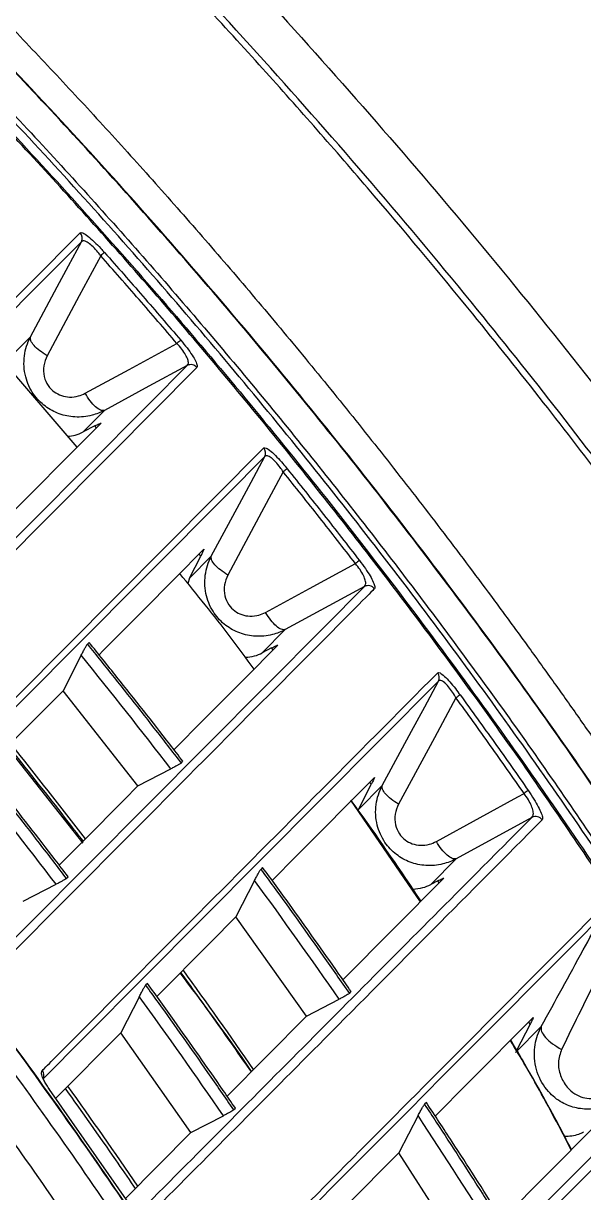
# Model space of a CAD drawing. Extents: x 525 to 613, y 487 to 635.
# Drawn here: x 547.288 to 549.383, y 522.389 to 526.757 of the extents above; entities that cross this region are included whole.
import ezdxf

# ---------------------------------------------------------------- set-up
doc = ezdxf.new("R2010")
doc.units = 0
doc.header["$MEASUREMENT"] = 0
doc.layers.add('1', color=4, linetype='Continuous')
doc.layers.add('STD TEST', color=3, linetype='Continuous')

# ---------------------------------------------------------------- blocks, each defined once
blk = doc.blocks.new('2023 VANGUARD')
at = {"layer": '1', "color": 3, "linetype": 'Continuous', "lineweight": 25}
for p, q in [((-21.722, -67.1826), (-21.6449, -67.105)), ((-21.4706, -67.5178), (-21.7641, -67.1756)), ((-21.3681, -67.3799), (-21.4479, -67.4602)), ((-21.4042, -67.4379), (-21.4479, -67.4602)), ((-21.3982, -67.4451), (-21.4042, -67.4379)), ((-21.0502, -68.0067), (-21.0082, -67.9241)), ((-21.0502, -68.0067), (-20.9688, -67.9248)), ((-21.0082, -67.9241), (-21.0144, -67.9163)), ((-21.0501, -68.0067), (-21.0565, -68.0271)), ((-20.3962, -68.0378), (-20.6923, -68.1989)), ((-20.6923, -68.1989), (-20.7783, -68.2855)), ((-21.4255, -68.2468), (-21.4322, -68.2536)), ((-20.7432, -68.2675), (-20.7783, -68.2855)), ((-20.7376, -68.2749), (-20.7432, -68.2675)), ((-21.4551, -68.2945), (-21.5228, -68.4274)), ((-21.2429, -68.7827), (-21.5228, -68.4274)), ((-21.4478, -68.9968), (-21.7315, -68.6372)), ((-21.0817, -68.6976), (-21.075, -68.6907)), ((-21.2429, -68.7827), (-21.1199, -68.7193)), ((-20.4183, -68.8705), (-20.3707, -68.7774)), ((-20.4183, -68.8705), (-20.3299, -68.7815)), ((-20.3707, -68.7774), (-20.3765, -68.7692)), ((-20.187, -69.2154), (-20.4474, -68.8361)), ((-19.7702, -68.9004), (-20.0533, -69.0553)), ((-20.0533, -69.0553), (-20.1483, -69.1509)), ((-20.7768, -69.0877), (-20.7836, -69.0945)), ((-21.5109, -69.1289), (-21.5041, -69.122)), ((-20.8069, -69.1362), (-20.8765, -69.2719)), ((-20.0995, -69.1275), (-20.4768, -69.5067)), ((-20.1219, -69.1374), (-20.1483, -69.1509)), ((-20.1169, -69.1449), (-20.1219, -69.1374)), ((-21.672, -69.2139), (-21.5491, -69.1505)), ((-20.6124, -69.6429), (-20.8765, -69.2719)), ((-21.2076, -69.5207), (-21.2144, -69.5276)), ((-21.2378, -69.5693), (-21.3076, -69.7054)), ((-20.6124, -69.6429), (-20.4904, -69.5797)), ((-20.4526, -69.558), (-20.4458, -69.5512)), ((-20.6124, -69.6429), (-20.9097, -69.9417)), ((-19.827, -69.7698), (-19.777, -69.6737)), ((-19.777, -69.6737), (-19.7821, -69.6653)), ((-21.5506, -69.9498), (-21.3076, -69.7054)), ((-21.0455, -70.0782), (-21.3076, -69.7054)), ((-19.8318, -69.7791), (-19.7351, -69.6816)), ((-21.2688, -70.3538), (-21.5731, -69.9175)), ((-20.1648, -69.9654), (-20.1717, -69.9723)), ((-21.0455, -70.0782), (-20.9236, -70.0149)), ((-20.8858, -69.9933), (-20.8789, -69.9864)), ((-20.1956, -70.0147), (-20.2675, -70.1536)), ((-19.539, -70.0583), (-19.8824, -70.4034)), ((-21.0455, -70.0782), (-21.2897, -70.3237)), ((-20.0194, -70.5411), (-20.2675, -70.1536))]:
    blk.add_line(p, q, dxfattribs=at)
at = {"layer": '1', "color": 3, "linetype": 'Continuous', "lineweight": 25, "flags": 128}
for points in [[(-22.9261, -68.1907), (-22.9196, -68.1842), (-22.8939, -68.1583), (-22.7908, -68.0547), (-22.3784, -67.6402), (-21.4591, -66.7165)], [(-21.4545, -66.75), (-21.5924, -66.8886), (-22.1442, -67.443), (-22.5329, -67.8335), (-22.7836, -68.0854), (-22.9216, -68.2241)], [(-21.6449, -67.105), (-21.5445, -66.9178), (-21.5025, -66.8395), (-21.4545, -66.75)], [(-21.3822, -66.8023), (-21.4627, -66.9524), (-21.5824, -67.1756)], [(-21.4407, -67.3161), (-21.2762, -67.2267), (-21.0974, -67.1297)], [(-22.529, -68.6892), (-22.3877, -68.5472), (-21.8228, -67.9796), (-21.4408, -67.5958), (-21.2, -67.3539), (-21.0589, -67.2121)], [(-21.0224, -67.2195), (-21.0289, -67.226), (-21.0547, -67.2519), (-21.158, -67.3557), (-21.5713, -67.7711), (-22.4924, -68.6968)], [(-21.0589, -67.2121), (-21.2023, -67.2899), (-21.3681, -67.3799)], [(-21.3807, -67.4275), (-21.5048, -67.5522), (-21.6459, -67.694), (-21.7762, -67.825)], [(-22.244, -68.999), (-22.2375, -68.9925), (-22.2116, -68.9664), (-22.108, -68.8623), (-21.6936, -68.4458), (-20.7725, -67.5201)], [(-20.7688, -67.5526), (-20.913, -67.6975), (-21.4899, -68.277), (-22.2405, -69.0312)], [(-20.9688, -67.9248), (-20.8638, -67.7295), (-20.8203, -67.6484), (-20.7688, -67.5526)], [(-20.6999, -67.6096), (-20.7805, -67.7596), (-20.907, -67.9949)], [(-21.3886, -68.2926), (-21.3745, -68.2783), (-21.2302, -68.1333), (-21.1031, -68.0055), (-20.9969, -67.8988)], [(-20.7656, -68.1346), (-20.6014, -68.0451), (-20.4301, -67.9518)], [(-21.8703, -69.5187), (-20.5461, -68.1883), (-20.3962, -68.0378)], [(-20.7202, -68.2574), (-20.8452, -68.383), (-20.995, -68.5335), (-21.1084, -68.6475)], [(-20.1194, -68.3916), (-21.4429, -69.7213), (-21.5977, -69.8769)], [(-20.3299, -68.7815), (-20.2199, -68.5777), (-20.1711, -68.4875), (-20.1194, -68.3916)], [(-21.8163, -68.7225), (-21.8075, -68.7136), (-21.6631, -68.5685), (-21.5228, -68.4274)], [(-20.054, -68.4534), (-20.1348, -68.603), (-20.2688, -68.8511)], [(-20.7415, -69.1362), (-20.6497, -69.0439), (-20.3591, -68.7517)], [(-21.2429, -68.7827), (-21.2946, -68.8347), (-21.4445, -68.9853), (-21.5374, -69.0786)], [(-20.1274, -68.9904), (-19.9636, -68.9007), (-19.8224, -68.8234), (-19.7993, -68.8107)], [(-21.1725, -69.5696), (-20.9714, -69.3674), (-20.8765, -69.2719)], [(-20.1313, -70.0166), (-20.0079, -69.8924), (-19.7655, -69.6486)], [(-21.5729, -69.9172), (-21.5729, -69.9172), (-21.5729, -69.9174), (-21.5731, -69.9175)], [(-20.5669, -70.4547), (-20.2986, -70.1849), (-20.2675, -70.1536)]]:
    blk.add_lwpolyline(points, dxfattribs=at)
at = {"layer": '1', "color": 3, "linetype": 'Continuous', "lineweight": 25}
for centre, radius, start, end in [((-21.4813, -66.7366), 0.0299, 333.4067, 42.2476), ((-21.0639, -67.1585), 0.4777, 129.5325, 131.7848), ((-20.8603, -67.4052), 0.3636, 127.7581, 130.7176), ((-21.0453, -67.2388), 0.03, 40.2017, 116.8196), ((-20.7956, -67.5392), 0.0299, 333.3446, 39.633), ((-20.5283, -67.8202), 0.2717, 125.2212, 129.1834), ((-20.2872, -68.134), 0.2315, 123.4579, 128.1094), ((-20.3827, -68.0646), 0.03, 37.5801, 116.849), ((-20.1461, -68.3782), 0.0299, 333.204, 37.0057), ((-19.9398, -68.6073), 0.1916, 120.94, 126.5624), ((-19.6998, -68.9503), 0.1714, 119.1932, 125.478), ((-19.7566, -68.9271), 0.03, 34.9414, 116.9558), ((-21.6244, -69.8634), 0.0299, 333.2008, 36.0239)]:
    blk.add_arc(centre, radius, start, end, dxfattribs=at)
for centre, major_axis, ratio, start_param, end_param in [((-38.5279, -82.1336), (15.0148, 16.0501), 0.997309, 6.120586, 6.14527), ((-38.8313, -82.3786), (15.676, 15.3727), 0.994886, 6.163363, 6.18407), ((-38.4553, -82.0606), (14.5169, 15.5505), 0.997309, 6.115149, 6.140661), ((-38.5205, -82.1407), (14.8099, 16.2374), 0.997305, 6.059749, 6.084605), ((-38.8364, -82.3738), (15.7531, 15.2951), 0.994884, 6.119214, 6.140063), ((-38.4478, -82.0678), (14.3113, 15.7379), 0.997304, 6.052227, 6.077928), ((-38.7546, -82.2916), (15.2468, 14.7861), 0.994884, 6.113607, 6.135173), ((-38.5127, -82.148), (14.5979, 16.4257), 0.997299, 5.998209, 6.023312)]:
    blk.add_ellipse(centre, major_axis=major_axis, ratio=ratio, start_param=start_param, end_param=end_param, dxfattribs=at)
for points, knots in [([(-17.6315, -68.2184), (-17.6493, -68.1919), (-17.7012, -68.115), (-17.8035, -67.9645), (-17.9557, -67.744), (-18.1607, -67.4556), (-18.4211, -67.1016), (-18.7402, -66.6844), (-19.1224, -66.2075), (-19.5727, -65.675), (-19.9843, -65.2144), (-20.3317, -64.8423), (-20.5608, -64.6052), (-20.7348, -64.4292), (-20.866, -64.2981), (-20.9838, -64.1819), (-21.1167, -64.0526), (-21.2505, -63.9243), (-21.3852, -63.797), (-21.5208, -63.6707), (-21.7938, -63.42), (-22.099, -63.1497), (-22.4378, -62.8615), (-22.6329, -62.6994), (-22.8629, -62.5117), (-23.0695, -62.3472), (-23.2861, -62.1791), (-23.4436, -62.0588), (-23.6021, -61.9397), (-23.7614, -61.8219), (-23.9217, -61.7054), (-24.0828, -61.5901), (-24.2448, -61.4761), (-24.4076, -61.3633), (-24.5169, -61.2891), (-24.5715, -61.2521)], [0, 0, 0, 0, 0.009702, 0.028103, 0.055192, 0.090949, 0.135364, 0.188436, 0.250179, 0.320634, 0.399875, 0.437439, 0.474979, 0.499813, 0.512487, 0.531231, 0.54997, 0.568704, 0.587434, 0.606162, 0.624888, 0.699792, 0.729766, 0.759751, 0.776706, 0.819774, 0.839804, 0.859837, 0.879871, 0.899901, 0.919926, 0.939948, 0.959967, 0.979983, 1, 1, 1, 1]), ([(-18.5438, -68.9998), (-18.5603, -68.9747), (-18.5942, -68.9232), (-18.6467, -68.8441), (-18.7021, -68.7611), (-18.7607, -68.6744), (-18.8224, -68.5839), (-18.9227, -68.4383), (-19.062, -68.2397), (-19.3381, -67.8567), (-19.6467, -67.449), (-20.0296, -66.9694), (-20.317, -66.6255), (-20.5852, -66.3168), (-20.8688, -65.9988), (-21.2163, -65.6246), (-21.5423, -65.2905), (-21.7644, -65.0698), (-21.9106, -64.927), (-22.0492, -64.7943), (-22.1803, -64.6706), (-22.3299, -64.531), (-22.5123, -64.3641), (-22.7413, -64.1597), (-22.9895, -63.944), (-23.2344, -63.7375), (-23.5184, -63.504), (-23.8152, -63.2676), (-24.1393, -63.0193), (-24.393, -62.8312), (-24.6467, -62.6476), (-24.8778, -62.4849), (-25.1086, -62.3269), (-25.2783, -62.2129), (-25.3835, -62.1437), (-25.4318, -62.1119)], [0, 0, 0, 0, 0.009189, 0.018873, 0.029051, 0.039725, 0.050893, 0.062555, 0.093833, 0.12511, 0.206971, 0.250214, 0.312767, 0.344003, 0.375238, 0.443031, 0.500093, 0.517927, 0.53875, 0.562564, 0.576605, 0.593828, 0.625118, 0.652183, 0.687671, 0.725662, 0.750137, 0.800084, 0.841698, 0.874981, 0.896708, 0.937468, 0.961461, 0.982305, 1, 1, 1, 1]), ([(-18.5257, -68.9809), (-18.5375, -68.963), (-18.5696, -68.9142), (-18.634, -68.817), (-18.7522, -68.6411), (-18.9838, -68.3047), (-19.291, -67.8787), (-19.6445, -67.4139), (-19.9902, -66.9795), (-20.3651, -66.5313), (-20.7704, -66.0711), (-21.1296, -65.6837), (-21.4131, -65.3897), (-21.5926, -65.2082), (-21.7248, -65.0765), (-21.8342, -64.9691), (-21.9444, -64.8625), (-22.056, -64.756), (-22.242, -64.5805), (-22.4677, -64.3724), (-22.7343, -64.1348), (-22.9659, -63.9337), (-23.1999, -63.7356), (-23.5686, -63.4312), (-23.9699, -63.1156), (-24.379, -62.8106), (-24.6535, -62.6124), (-24.8573, -62.469), (-25.0255, -62.3531), (-25.1633, -62.2594), (-25.2959, -62.1708), (-25.3812, -62.1145), (-25.4128, -62.0937)], [0, 0, 0, 0, 0.006571, 0.017859, 0.035714, 0.071417, 0.142819, 0.196402, 0.250042, 0.312609, 0.375093, 0.437537, 0.474144, 0.499979, 0.515595, 0.531213, 0.546836, 0.562465, 0.578405, 0.625031, 0.656328, 0.687597, 0.718846, 0.750079, 0.833847, 0.874952, 0.906188, 0.937433, 0.951206, 0.968703, 0.988424, 1, 1, 1, 1]), ([(-25.8873, -62.5457), (-25.8622, -62.5615), (-25.8121, -62.5932), (-25.7372, -62.641), (-25.6626, -62.6891), (-25.5883, -62.7374), (-25.5143, -62.7859), (-25.4406, -62.8346), (-25.3672, -62.8835), (-25.2942, -62.9326), (-25.2214, -62.982), (-25.149, -63.0316), (-25.0769, -63.0813), (-25.0051, -63.1313), (-24.9337, -63.1815), (-24.8625, -63.2318), (-24.7916, -63.2824), (-24.7211, -63.3332), (-24.6509, -63.3841), (-24.581, -63.4353), (-24.5114, -63.4866), (-24.4421, -63.5381), (-24.3732, -63.5898), (-24.3046, -63.6417), (-24.2362, -63.6938), (-24.1682, -63.746), (-24.1006, -63.7985), (-24.0332, -63.8511), (-23.9661, -63.9038), (-23.8994, -63.9568), (-23.833, -64.0099), (-23.7669, -64.0632), (-23.7011, -64.1166), (-23.6356, -64.1702), (-23.5705, -64.224), (-23.5057, -64.2779), (-23.4411, -64.3319), (-23.3769, -64.3862), (-23.313, -64.4405), (-23.2495, -64.4951), (-23.1862, -64.5497), (-23.1233, -64.6046), (-23.0607, -64.6595), (-22.9984, -64.7146), (-22.9364, -64.7699), (-22.8747, -64.8252), (-22.8133, -64.8807), (-22.7523, -64.9364), (-22.6916, -64.9921), (-22.6311, -65.048), (-22.571, -65.1041), (-22.5113, -65.1602), (-22.4518, -65.2165), (-22.3926, -65.2729), (-22.3338, -65.3294), (-22.2753, -65.386), (-22.217, -65.4428), (-22.1591, -65.4996), (-22.1015, -65.5566), (-22.0333, -65.6245), (-21.9543, -65.704), (-21.8644, -65.7955), (-21.774, -65.8886), (-21.6832, -65.9832), (-21.592, -66.0794), (-21.5004, -66.1771), (-21.4085, -66.2764), (-21.3162, -66.3773), (-21.2237, -66.4798), (-21.1308, -66.584), (-21.0377, -66.6898), (-20.9444, -66.7972), (-20.8509, -66.9063), (-20.7571, -67.0171), (-20.6632, -67.1295), (-20.5692, -67.2437), (-20.4751, -67.3595), (-20.3809, -67.4771), (-20.2866, -67.5965), (-20.1923, -67.7176), (-20.098, -67.8404), (-20.0037, -67.965), (-19.9095, -68.0914), (-19.8154, -68.2196), (-19.7214, -68.3496), (-19.6275, -68.4814), (-19.5338, -68.6151), (-19.4403, -68.7506), (-19.3471, -68.8879), (-19.2541, -69.0271), (-19.1614, -69.1681), (-19.069, -69.311), (-19.0081, -69.4072), (-18.9775, -69.4555)], [0, 0, 0, 0, 0.009042, 0.018069, 0.027081, 0.036078, 0.045061, 0.054029, 0.062982, 0.071921, 0.080845, 0.089754, 0.098649, 0.107528, 0.116393, 0.125244, 0.134079, 0.1429, 0.151706, 0.160498, 0.169274, 0.178036, 0.186784, 0.195516, 0.204234, 0.212937, 0.221626, 0.230299, 0.238958, 0.247603, 0.256232, 0.264847, 0.273447, 0.282033, 0.290603, 0.299159, 0.307701, 0.316227, 0.324739, 0.333236, 0.341719, 0.350187, 0.35864, 0.367078, 0.375502, 0.383911, 0.392305, 0.400684, 0.409049, 0.417399, 0.425735, 0.434056, 0.442362, 0.450653, 0.45893, 0.467192, 0.475439, 0.483672, 0.491889, 0.500093, 0.51297, 0.525989, 0.53915, 0.552453, 0.565898, 0.579485, 0.593213, 0.607084, 0.621097, 0.635252, 0.649548, 0.663987, 0.678568, 0.69329, 0.708155, 0.723161, 0.73831, 0.7536, 0.769033, 0.784607, 0.800324, 0.816183, 0.832183, 0.848326, 0.86461, 0.881037, 0.897606, 0.914316, 0.931169, 0.948164, 0.965301, 0.982579, 1, 1, 1, 1]), ([(-19.0907, -69.465), (-19.0945, -69.4588), (-19.1903, -69.3041), (-19.3866, -69.0088), (-19.6796, -68.5805), (-19.9825, -68.1618), (-20.2948, -67.7499), (-20.6172, -67.3449), (-20.9491, -66.9474), (-21.29, -66.558), (-21.6397, -66.177), (-21.9977, -65.8047), (-22.364, -65.4413), (-22.7386, -65.0868), (-23.1215, -64.7409), (-23.513, -64.4035), (-23.9126, -64.0751), (-24.32, -63.7559), (-24.7348, -63.4462), (-25.1568, -63.1467), (-25.5741, -62.8637), (-25.8539, -62.6859), (-25.9883, -62.6005)], [0, 0, 0, 0, 0.002213, 0.055684, 0.108454, 0.160975, 0.213721, 0.266488, 0.31925, 0.371985, 0.424672, 0.477293, 0.529832, 0.582334, 0.6349, 0.687549, 0.740259, 0.79301, 0.84578, 0.898543, 0.951273, 1, 1, 1, 1]), ([(-19.0927, -69.4647), (-19.2487, -69.2252), (-19.5606, -68.746), (-20.0646, -68.0491), (-20.5947, -67.3694), (-21.1358, -66.7299), (-21.6825, -66.1303), (-22.2329, -65.5683), (-22.804, -65.0253), (-23.3984, -64.4992), (-24.0147, -63.9921), (-24.6538, -63.5047), (-25.3101, -63.0384), (-25.7621, -62.7477), (-25.9881, -62.6023)], [0, 0, 0, 0, 0.087491, 0.174982, 0.263034, 0.351085, 0.431087, 0.51109, 0.591525, 0.67196, 0.753741, 0.835522, 0.917761, 1, 1, 1, 1]), ([(-19.3931, -69.23), (-19.3931, -69.23), (-19.5579, -68.9811), (-19.8977, -68.4896), (-20.4365, -67.7734), (-21.0009, -67.0828), (-21.5897, -66.4188), (-22.2013, -65.7818), (-22.8475, -65.1601), (-23.5291, -64.5561), (-24.246, -63.9722), (-24.9862, -63.4185), (-25.4944, -63.0703), (-25.7519, -62.9016), (-25.7519, -62.9016)], [0, 0, 0, 0, 0.0000003, 0.0991976, 0.1984357, 0.2976321, 0.3953288, 0.4930655, 0.5907622, 0.6930252, 0.7953794, 0.8977349, 0.9999997, 1, 1, 1, 1]), ([(-25.7443, -62.887), (-25.4892, -63.0581), (-24.9789, -63.4004), (-24.2394, -63.955), (-23.5203, -64.5393), (-22.8916, -65.0964), (-22.3478, -65.6141), (-21.8818, -66.0851), (-21.4295, -66.5705), (-20.9899, -67.0718), (-20.5639, -67.5879), (-20.152, -68.1196), (-19.7548, -68.6633), (-19.504, -69.036), (-19.3785, -69.2224)], [0, 0, 0, 0, 0.101938, 0.203876, 0.306551, 0.409225, 0.482376, 0.555527, 0.628952, 0.702376, 0.776641, 0.850905, 0.925453, 1, 1, 1, 1]), ([(-19.409, -69.2809), (-19.5355, -69.0921), (-19.7887, -68.7146), (-20.191, -68.1626), (-20.6096, -67.6218), (-21.0429, -67.097), (-21.4891, -66.5892), (-21.9482, -66.0977), (-22.4228, -65.6199), (-22.9699, -65.1017), (-23.5948, -64.551), (-24.3054, -63.9761), (-25.0394, -63.4276), (-25.5482, -63.0877), (-25.8027, -62.9177)], [0, 0, 0, 0, 0.075083, 0.150165, 0.225547, 0.300929, 0.374837, 0.448745, 0.522941, 0.597137, 0.697492, 0.797847, 0.898923, 1, 1, 1, 1]), ([(-25.8008, -62.9139), (-25.8008, -62.9139), (-25.5453, -63.0801), (-25.0409, -63.4234), (-24.3061, -63.9694), (-23.5944, -64.5455), (-22.9117, -65.1466), (-22.2588, -65.7713), (-21.636, -66.4178), (-21.0369, -67.0926), (-20.4632, -67.7952), (-19.9162, -68.5245), (-19.572, -69.0252), (-19.4052, -69.2789), (-19.4052, -69.2789)], [0, 0, 0, 0, 0, 0.100673, 0.201435, 0.302197, 0.402869, 0.50159, 0.600355, 0.699077, 0.799369, 0.899707, 1, 1, 1, 1, 1]), ([(-30.1824, -63.048), (-29.9241, -63.1643), (-29.4072, -63.3969), (-28.6504, -63.7859), (-27.9089, -64.2035), (-27.1785, -64.6561), (-26.4607, -65.1435), (-25.7571, -65.666), (-25.0762, -66.2179), (-24.4256, -66.7923), (-23.8058, -67.3878), (-23.2167, -68.0023), (-22.6533, -68.6404), (-22.1115, -69.3073), (-21.5934, -70.003), (-21.1004, -70.7268), (-20.6383, -71.4706), (-20.2222, -72.2093), (-19.8467, -72.939), (-19.6279, -73.4203), (-19.5183, -73.6611)], [0, 0, 0, 0, 0.055243, 0.110533, 0.165823, 0.221065, 0.277913, 0.334813, 0.391712, 0.44856, 0.503771, 0.55903, 0.614289, 0.6695, 0.72632, 0.783192, 0.840065, 0.896885, 0.948404, 1, 1, 1, 1]), ([(-19.6508, -73.7282), (-19.7597, -73.4891), (-19.9775, -73.0109), (-20.3468, -72.2942), (-20.7515, -71.5752), (-21.1958, -70.8575), (-21.672, -70.154), (-22.1795, -69.4675), (-22.7203, -68.7962), (-23.2916, -68.145), (-23.8938, -67.5145), (-24.5154, -66.9166), (-25.1554, -66.3504), (-25.8108, -65.8169), (-26.4916, -65.3077), (-27.1962, -64.8249), (-27.9269, -64.3675), (-28.6799, -63.9398), (-29.4539, -63.5394), (-29.9834, -63.3005), (-30.2488, -63.1808)], [0, 0, 0, 0, 0.051562, 0.103123, 0.158123, 0.213359, 0.268595, 0.324624, 0.380652, 0.437493, 0.494334, 0.551437, 0.606465, 0.661733, 0.717, 0.773061, 0.829122, 0.885995, 0.942867, 1, 1, 1, 1]), ([(-20.0664, -74.9463), (-20.1558, -74.7203), (-20.3347, -74.2682), (-20.6347, -73.6031), (-20.9589, -72.9458), (-21.3095, -72.2983), (-21.6858, -71.6616), (-22.0986, -71.0195), (-22.5502, -70.3748), (-23.0425, -69.7303), (-23.561, -69.1064), (-24.11, -68.4988), (-24.6897, -67.9091), (-25.2998, -67.339), (-25.9336, -66.7953), (-26.6123, -66.2613), (-27.3377, -65.7416), (-28.1107, -65.2408), (-28.9115, -64.7734), (-29.7394, -64.3426), (-30.5914, -63.9461), (-31.1738, -63.7168), (-31.4649, -63.6022)], [0, 0, 0, 0, 0.04406, 0.088136, 0.132195, 0.176825, 0.22147, 0.266099, 0.314989, 0.363922, 0.412855, 0.461745, 0.51207, 0.562442, 0.612813, 0.663139, 0.718691, 0.774275, 0.829828, 0.886541, 0.943287, 1, 1, 1, 1]), ([(-20.1018, -75.3587), (-20.341, -74.6812), (-20.6162, -74.0225), (-21.2368, -72.7415), (-21.5822, -72.1193), (-22.1535, -71.2136), (-22.3528, -70.9163), (-22.6652, -70.4775), (-22.7715, -70.3326), (-22.9873, -70.0468), (-23.097, -69.9057), (-23.6543, -69.2092), (-24.1282, -68.6805), (-25.1311, -67.6789), (-25.6601, -67.2061), (-26.4954, -66.5394), (-26.7809, -66.3243), (-27.1467, -66.0645), (-27.2203, -66.013), (-27.368, -65.9111), (-27.5906, -65.76), (-27.8156, -65.6141), (-28.2688, -65.329), (-28.575, -65.1481), (-29.1958, -64.8043), (-29.5104, -64.6413), (-30.4665, -64.1792), (-31.1202, -63.9066), (-31.7906, -63.6699)], [0, 0, 0, 0, 0.125, 0.125, 0.25, 0.25, 0.3125, 0.3125, 0.34375, 0.34375, 0.375, 0.375, 0.5, 0.5, 0.625, 0.625, 0.6875, 0.6875, 0.703125, 0.703125, 0.71875, 0.75, 0.75, 0.8125, 0.8125, 0.875, 0.875, 1, 1, 1, 1]), ([(-30.8732, -63.773), (-30.57, -63.9037), (-29.9635, -64.1652), (-29.0797, -64.6149), (-28.211, -65.1092), (-27.362, -65.6526), (-26.5353, -66.2435), (-25.7932, -66.8339), (-25.1308, -67.4133), (-24.542, -67.9729), (-23.9766, -68.5561), (-23.4307, -69.1679), (-22.906, -69.8081), (-22.404, -70.4764), (-21.9308, -71.1653), (-21.5124, -71.8333), (-21.1439, -72.4758), (-20.82, -73.0902), (-20.516, -73.716), (-20.332, -74.1422), (-20.24, -74.3554)], [0, 0, 0, 0, 0.064413, 0.128867, 0.19328, 0.259251, 0.325267, 0.391239, 0.443947, 0.496701, 0.549455, 0.602164, 0.656412, 0.71071, 0.765008, 0.819257, 0.864328, 0.909399, 0.9547, 1, 1, 1, 1]), ([(-29.678, -64.8313), (-29.3827, -64.9916), (-28.792, -65.3122), (-27.9387, -65.8497), (-27.1119, -66.4266), (-26.3159, -67.0454), (-25.5517, -67.7032), (-24.8215, -68.3984), (-24.127, -69.1294), (-23.47, -69.8942), (-22.8519, -70.6908), (-22.2755, -71.5179), (-21.7382, -72.3713), (-21.4175, -72.9619), (-21.2571, -73.2571)], [0, 0, 0, 0, 0.083332, 0.1666653, 0.2499995, 0.3333326, 0.416666, 0.4999998, 0.5833334, 0.6666667, 0.7500002, 0.8333344, 0.9166678, 1, 1, 1, 1]), ([(-21.5025, -65.0706), (-21.3569, -65.2163), (-21.2138, -65.3623), (-20.9338, -65.6563), (-20.7952, -65.8061), (-20.3831, -66.262), (-20.1163, -66.5711), (-19.6, -67.2009), (-19.3499, -67.5224), (-19.0472, -67.9322), (-18.9873, -68.0144), (-18.8686, -68.1795), (-18.8098, -68.2624), (-18.7224, -68.3875), (-18.6934, -68.4294), (-18.6353, -68.5137), (-18.6063, -68.5561), (-18.5482, -68.6414), (-18.5192, -68.6842), (-18.461, -68.7704), (-18.4318, -68.8138), (-18.4023, -68.8576)], [0, 0, 0, 0, 0.125, 0.125, 0.25, 0.25, 0.5, 0.5, 0.75, 0.75, 0.8125, 0.8125, 0.875, 0.875, 0.90625, 0.90625, 0.9375, 0.9375, 0.96875, 0.96875, 1, 1, 1, 1]), ([(-21.4591, -66.7165), (-21.4566, -66.7158), (-21.4515, -66.7144), (-21.4321, -66.7268), (-21.4076, -66.7483), (-21.3854, -66.7706), (-21.3726, -66.7848), (-21.3679, -66.79)], [0, 0, 0, 0, 0.242653, 0.486835, 0.698563, 0.888664, 1, 1, 1, 1]), ([(-21.3822, -66.8023), (-21.3856, -66.7978), (-21.3946, -66.786), (-21.411, -66.7681), (-21.423, -66.7578), (-21.4347, -66.7499), (-21.4405, -66.7473), (-21.4492, -66.7459), (-21.4519, -66.748), (-21.4545, -66.75)], [0, 0, 0, 0, 0.111492, 0.298204, 0.496554, 0.504926, 0.731417, 0.749005, 1, 1, 1, 1]), ([(-21.3679, -66.79), (-21.32, -66.8443), (-21.2242, -66.9528), (-21.13, -67.0628), (-21.0829, -67.1178)], [0, 0, 0, 0, 0.499975, 1, 1, 1, 1]), ([(-21.0974, -67.1297), (-21.1445, -67.0747), (-21.2386, -66.9649), (-21.3343, -66.8565), (-21.3822, -66.8023)], [0, 0, 0, 0, 0.500026, 1, 1, 1, 1]), ([(-21.3681, -67.3799), (-21.3681, -67.3799), (-21.3828, -67.3877), (-21.4186, -67.4016), (-21.4772, -67.4076), (-21.5379, -67.3955), (-21.5921, -67.3664), (-21.6377, -67.3192), (-21.6678, -67.2533), (-21.6722, -67.1768), (-21.6564, -67.1271), (-21.6449, -67.105), (-21.6449, -67.105)], [0, 0, 0, 0, 0.0000045, 0.0967034, 0.2201932, 0.3350853, 0.4481948, 0.5687355, 0.7056096, 0.8557023, 0.9999955, 1, 1, 1, 1]), ([(-21.0589, -67.2121), (-21.057, -67.2097), (-21.0533, -67.2051), (-21.0554, -67.1911), (-21.0637, -67.1729), (-21.078, -67.1514), (-21.091, -67.1369), (-21.0974, -67.1297)], [0, 0, 0, 0, 0.2191256, 0.4310868, 0.6223507, 0.8110767, 1, 1, 1, 1]), ([(-21.0829, -67.1178), (-21.0749, -67.1275), (-21.0588, -67.1469), (-21.0396, -67.1741), (-21.0264, -67.1965), (-21.0199, -67.2128), (-21.0216, -67.2172), (-21.0224, -67.2195)], [0, 0, 0, 0, 0.193822, 0.387715, 0.580762, 0.789271, 1, 1, 1, 1]), ([(-21.5824, -67.1756), (-21.5875, -67.1878), (-21.5978, -67.2123), (-21.5961, -67.2527), (-21.5811, -67.2872), (-21.5575, -67.3116), (-21.5292, -67.3262), (-21.4975, -67.3317), (-21.4668, -67.3281), (-21.4487, -67.3198), (-21.4407, -67.3161)], [0, 0, 0, 0, 0.1499259, 0.3004868, 0.433207, 0.5486503, 0.6581634, 0.7722806, 0.8987307, 1, 1, 1, 1]), ([(-21.4042, -67.4379), (-21.4011, -67.4363), (-21.3949, -67.4332), (-21.3873, -67.4296), (-21.3821, -67.4274), (-21.3803, -67.4269), (-21.3806, -67.4274), (-21.3807, -67.4275)], [0, 0, 0, 0, 0.224758, 0.449529, 0.673357, 0.892371, 1, 1, 1, 1]), ([(-21.5061, -67.4764), (-21.4963, -67.4756), (-21.4759, -67.4739), (-21.4575, -67.4649), (-21.4479, -67.4602)], [0, 0, 0, 0, 0.481629, 1, 1, 1, 1]), ([(-20.7725, -67.5201), (-20.7701, -67.5194), (-20.7653, -67.5181), (-20.7474, -67.5307), (-20.7247, -67.5524), (-20.7032, -67.576), (-20.6903, -67.5917), (-20.6849, -67.5983)], [0, 0, 0, 0, 0.235587, 0.472691, 0.678776, 0.865824, 1, 1, 1, 1]), ([(-20.6999, -67.6096), (-20.7037, -67.604), (-20.7127, -67.5909), (-20.7284, -67.5718), (-20.7396, -67.5612), (-20.7502, -67.553), (-20.7556, -67.5503), (-20.7638, -67.5487), (-20.7664, -67.5507), (-20.7688, -67.5526)], [0, 0, 0, 0, 0.135322, 0.319577, 0.511309, 0.520591, 0.738406, 0.756821, 1, 1, 1, 1]), ([(-20.4301, -67.9518), (-20.4746, -67.8945), (-20.5637, -67.7797), (-20.6545, -67.6663), (-20.6999, -67.6096)], [0, 0, 0, 0, 0.500026, 1, 1, 1, 1]), ([(-20.6849, -67.5983), (-20.6395, -67.655), (-20.5486, -67.7686), (-20.4594, -67.8834), (-20.4148, -67.9409)], [0, 0, 0, 0, 0.499974, 1, 1, 1, 1]), ([(-20.9969, -67.8988), (-20.9967, -67.8987), (-20.9963, -67.8986), (-20.9976, -67.9019), (-21.0001, -67.9075), (-21.0037, -67.9151), (-21.0067, -67.9211), (-21.0082, -67.9241)], [0, 0, 0, 0, 0.192049, 0.384032, 0.578713, 0.786477, 1, 1, 1, 1]), ([(-20.6923, -68.1989), (-20.6923, -68.1989), (-20.7075, -68.207), (-20.7437, -68.221), (-20.8028, -68.2267), (-20.8633, -68.2142), (-20.9171, -68.1848), (-20.9622, -68.1377), (-20.9919, -68.0721), (-20.9961, -67.9961), (-20.9802, -67.9468), (-20.9688, -67.9248), (-20.9688, -67.9248)], [0, 0, 0, 0, 0.000005, 0.099412, 0.223156, 0.338085, 0.450951, 0.570916, 0.707029, 0.856433, 0.999995, 1, 1, 1, 1]), ([(-20.3962, -68.0378), (-20.3943, -68.0355), (-20.3905, -68.0307), (-20.3918, -68.0163), (-20.3991, -67.9973), (-20.4119, -67.9749), (-20.424, -67.9595), (-20.4301, -67.9518)], [0, 0, 0, 0, 0.213371, 0.431226, 0.625022, 0.812881, 1, 1, 1, 1]), ([(-20.4148, -67.9409), (-20.4073, -67.951), (-20.3921, -67.9712), (-20.3742, -67.9995), (-20.3619, -68.0228), (-20.3562, -68.0396), (-20.358, -68.0441), (-20.3589, -68.0463)], [0, 0, 0, 0, 0.1930215, 0.3859665, 0.5809779, 0.7947525, 1, 1, 1, 1]), ([(-20.8088, -68.3464), (-20.8382, -68.3062), (-20.9272, -68.1845), (-21.0228, -68.0675), (-21.0868, -67.9891)], [0, 0, 0, 0, 0.3307761, 1, 1, 1, 1]), ([(-20.907, -67.9949), (-20.9121, -68.007), (-20.9223, -68.0313), (-20.9206, -68.0713), (-20.906, -68.1056), (-20.8826, -68.1299), (-20.8546, -68.1446), (-20.8231, -68.1502), (-20.7921, -68.1468), (-20.7739, -68.1384), (-20.7656, -68.1346)], [0, 0, 0, 0, 0.149012, 0.298662, 0.430494, 0.54535, 0.654672, 0.768929, 0.895776, 1, 1, 1, 1]), ([(-20.3589, -68.0463), (-20.3611, -68.0484), (-20.3719, -68.0593), (-20.4173, -68.105), (-20.5991, -68.2877), (-21.0792, -68.7703), (-21.5253, -69.2187), (-21.8327, -69.5276)], [0, 0, 0, 0, 0.00441, 0.022052, 0.09262, 0.37489, 1, 1, 1, 1]), ([(-19.6936, -73.1471), (-19.7709, -72.985), (-19.9256, -72.6609), (-20.1746, -72.1828), (-20.4355, -71.7104), (-20.778, -71.1282), (-21.2144, -70.4437), (-21.7621, -69.6675), (-22.3447, -68.9124), (-22.7628, -68.4314), (-22.9721, -68.1907)], [0, 0, 0, 0, 0.090322, 0.180646, 0.271236, 0.361826, 0.520511, 0.679535, 0.839593, 1, 1, 1, 1]), ([(-19.6926, -73.1459), (-19.7101, -73.1086), (-19.7796, -72.9602), (-19.9226, -72.6679), (-20.1277, -72.2679), (-20.364, -71.8346), (-20.6139, -71.4018), (-20.8756, -70.9731), (-21.1487, -70.5495), (-21.4324, -70.1321), (-21.7263, -69.7216), (-22.0303, -69.3184), (-22.3439, -68.9224), (-22.6526, -68.5529), (-22.8629, -68.3097), (-22.9655, -68.1959), (-22.9712, -68.1896)], [0, 0, 0, 0, 0.020772, 0.082497, 0.163663, 0.246942, 0.330793, 0.415082, 0.499647, 0.584321, 0.668945, 0.753618, 0.838304, 0.922959, 0.995744, 1, 1, 1, 1]), ([(-21.4551, -68.2945), (-21.4526, -68.2898), (-21.4478, -68.2804), (-21.4409, -68.2677), (-21.4355, -68.2584), (-21.433, -68.2545), (-21.4324, -68.2538), (-21.4322, -68.2536)], [0, 0, 0, 0, 0.2486, 0.497656, 0.732774, 0.946496, 1, 1, 1, 1]), ([(-21.4322, -68.2536), (-21.4155, -68.2743), (-21.3316, -68.378), (-21.2145, -68.5257), (-21.1155, -68.6539), (-21.0817, -68.6976)], [0, 0, 0, 0, 0.1414083, 0.7070555, 1, 1, 1, 1]), ([(-21.075, -68.6907), (-21.0912, -68.6696), (-21.1726, -68.5641), (-21.2891, -68.4158), (-21.3908, -68.2898), (-21.4255, -68.2468)], [0, 0, 0, 0, 0.141409, 0.70706, 1, 1, 1, 1]), ([(-20.7432, -68.2675), (-20.7402, -68.266), (-20.7341, -68.263), (-20.7267, -68.2595), (-20.7216, -68.2573), (-20.7198, -68.2568), (-20.7201, -68.2572), (-20.7202, -68.2574)], [0, 0, 0, 0, 0.222518, 0.44498, 0.668449, 0.890121, 1, 1, 1, 1]), ([(-20.8415, -68.3022), (-20.8299, -68.3014), (-20.8078, -68.2997), (-20.7878, -68.2901), (-20.7783, -68.2855)], [0, 0, 0, 0, 0.523658, 1, 1, 1, 1]), ([(-21.6002, -69.8459), (-21.5981, -69.8437), (-21.5872, -69.8327), (-21.5415, -69.7868), (-21.3587, -69.603), (-20.8764, -69.1183), (-20.4298, -68.6694), (-20.1222, -68.3602)], [0, 0, 0, 0, 0.0044111, 0.0220555, 0.092633, 0.3749431, 1, 1, 1, 1]), ([(-20.1222, -68.3602), (-20.1199, -68.3595), (-20.1154, -68.3583), (-20.0988, -68.3709), (-20.0779, -68.3926), (-20.0571, -68.4177), (-20.0443, -68.435), (-20.0383, -68.443)], [0, 0, 0, 0, 0.228158, 0.457808, 0.658123, 0.841893, 1, 1, 1, 1]), ([(-20.054, -68.4534), (-20.0581, -68.4466), (-20.0669, -68.432), (-20.082, -68.4116), (-20.0922, -68.4008), (-20.102, -68.3925), (-20.107, -68.3896), (-20.1146, -68.3879), (-20.1171, -68.3898), (-20.1194, -68.3916)], [0, 0, 0, 0, 0.160537, 0.342001, 0.527049, 0.537137, 0.74622, 0.765109, 1, 1, 1, 1]), ([(-20.0383, -68.443), (-19.9954, -68.5022), (-19.9095, -68.6208), (-19.8254, -68.7407), (-19.7834, -68.8006)], [0, 0, 0, 0, 0.499974, 1, 1, 1, 1]), ([(-19.7993, -68.8107), (-19.8413, -68.7508), (-19.9253, -68.6311), (-20.0111, -68.5126), (-20.054, -68.4534)], [0, 0, 0, 0, 0.500026, 1, 1, 1, 1]), ([(-21.4482, -68.989), (-21.4499, -68.9867), (-21.476, -68.9527), (-21.5682, -68.8334), (-21.6604, -68.7177), (-21.7276, -68.6333)], [0, 0, 0, 0, 0.019099, 0.284351, 1, 1, 1, 1]), ([(-21.8598, -68.6833), (-21.8431, -68.7041), (-21.7597, -68.8081), (-21.643, -68.9563), (-21.5446, -69.0849), (-21.5109, -69.1289)], [0, 0, 0, 0, 0.1413443, 0.7067367, 1, 1, 1, 1]), ([(-21.5041, -69.122), (-21.5203, -69.1008), (-21.6013, -68.9949), (-21.7172, -68.8461), (-21.8185, -68.7197), (-21.853, -68.6765)], [0, 0, 0, 0, 0.141345, 0.706742, 1, 1, 1, 1]), ([(-21.0817, -68.6976), (-21.0826, -68.6983), (-21.0843, -68.6996), (-21.0917, -68.704), (-21.1015, -68.7095), (-21.1115, -68.7149), (-21.1177, -68.7181), (-21.1199, -68.7193)], [0, 0, 0, 0, 0.218102, 0.436151, 0.655695, 0.878488, 1, 1, 1, 1]), ([(-20.3591, -68.7517), (-20.3589, -68.7516), (-20.3585, -68.7515), (-20.3597, -68.7547), (-20.3622, -68.7602), (-20.3659, -68.7679), (-20.369, -68.7741), (-20.3707, -68.7774)], [0, 0, 0, 0, 0.187327, 0.374648, 0.563552, 0.766522, 1, 1, 1, 1]), ([(-20.0533, -69.0553), (-20.0533, -69.0553), (-20.069, -69.0637), (-20.1059, -69.0779), (-20.1657, -69.0832), (-20.2261, -69.0703), (-20.2795, -69.0406), (-20.3242, -68.9935), (-20.3534, -68.928), (-20.3572, -68.8524), (-20.3414, -68.8033), (-20.3299, -68.7815), (-20.3299, -68.7815)], [0, 0, 0, 0, 0.000005, 0.10311, 0.22694, 0.341735, 0.45419, 0.573432, 0.708661, 0.857268, 0.999995, 1, 1, 1, 1]), ([(-20.1844, -69.2128), (-20.2604, -69.1006), (-20.3458, -68.9742), (-20.4357, -68.8506), (-20.4457, -68.8368)], [0, 0, 0, 0, 0.888302, 1, 1, 1, 1]), ([(-19.7702, -68.9004), (-19.7683, -68.8981), (-19.7643, -68.8932), (-19.7648, -68.8784), (-19.771, -68.8584), (-19.7825, -68.835), (-19.7937, -68.8188), (-19.7993, -68.8107)], [0, 0, 0, 0, 0.20588, 0.429811, 0.626618, 0.814122, 1, 1, 1, 1]), ([(-19.7834, -68.8006), (-19.7763, -68.8112), (-19.762, -68.8324), (-19.7454, -68.8617), (-19.7341, -68.886), (-19.7291, -68.9032), (-19.7311, -68.9078), (-19.732, -68.9099)], [0, 0, 0, 0, 0.192625, 0.385028, 0.582477, 0.80177, 1, 1, 1, 1]), ([(-20.2688, -68.8511), (-20.2739, -68.8631), (-20.2842, -68.8873), (-20.2827, -68.9271), (-20.2682, -68.9612), (-20.2451, -68.9856), (-20.2173, -69.0004), (-20.1859, -69.0062), (-20.1546, -69.003), (-20.1359, -68.9944), (-20.1274, -68.9904)], [0, 0, 0, 0, 0.14799, 0.296621, 0.427436, 0.541547, 0.650503, 0.764716, 0.891775, 1, 1, 1, 1]), ([(-21.2504, -70.3874), (-21.0281, -70.164), (-20.5882, -69.7222), (-20.0953, -69.227), (-19.8244, -68.9548), (-19.7702, -68.9004)], [0, 0, 0, 0, 0.4498166, 0.8899633, 1, 1, 1, 1]), ([(-19.732, -68.9099), (-20.003, -69.1823), (-20.4954, -69.6773), (-20.9895, -70.174), (-21.2118, -70.3974)], [0, 0, 0, 0, 0.550183, 1, 1, 1, 1]), ([(-20.8069, -69.1362), (-20.8044, -69.1313), (-20.7993, -69.1215), (-20.7921, -69.1083), (-20.7867, -69.0989), (-20.7843, -69.0953), (-20.7837, -69.0946), (-20.7836, -69.0945)], [0, 0, 0, 0, 0.25598, 0.512567, 0.750524, 0.961321, 1, 1, 1, 1]), ([(-20.7836, -69.0945), (-20.7678, -69.116), (-20.6891, -69.2236), (-20.5784, -69.3778), (-20.485, -69.5117), (-20.4526, -69.558)], [0, 0, 0, 0, 0.140413, 0.702077, 1, 1, 1, 1]), ([(-20.4458, -69.5512), (-20.461, -69.5293), (-20.5372, -69.4199), (-20.6472, -69.2652), (-20.7434, -69.1334), (-20.7768, -69.0877)], [0, 0, 0, 0, 0.140414, 0.702087, 1, 1, 1, 1]), ([(-21.5109, -69.1289), (-21.5118, -69.1295), (-21.5135, -69.1309), (-21.5209, -69.1353), (-21.5307, -69.1408), (-21.5407, -69.1462), (-21.5469, -69.1494), (-21.5491, -69.1505)], [0, 0, 0, 0, 0.218332, 0.436614, 0.656318, 0.879111, 1, 1, 1, 1]), ([(-20.1219, -69.1374), (-20.119, -69.1359), (-20.1131, -69.1329), (-20.1058, -69.1295), (-20.1009, -69.1274), (-20.0991, -69.1269), (-20.0994, -69.1273), (-20.0995, -69.1275)], [0, 0, 0, 0, 0.220698, 0.441294, 0.664224, 0.888031, 1, 1, 1, 1]), ([(-20.2153, -69.1682), (-20.2024, -69.1673), (-20.179, -69.1657), (-20.1578, -69.1555), (-20.1483, -69.1509)], [0, 0, 0, 0, 0.548443, 1, 1, 1, 1]), ([(-20.9958, -70.7321), (-20.7134, -70.4482), (-20.2181, -69.9503), (-19.7248, -69.4544), (-19.5127, -69.2412)], [0, 0, 0, 0, 0.570171, 1, 1, 1, 1]), ([(-19.5108, -69.2717), (-19.7229, -69.4848), (-20.1601, -69.924), (-20.655, -70.4212), (-20.9376, -70.7052), (-20.9942, -70.762)], [0, 0, 0, 0, 0.4298287, 0.8859657, 1, 1, 1, 1]), ([(-19.7351, -69.6816), (-19.683, -69.5867), (-19.6087, -69.4511), (-19.5334, -69.3131), (-19.5108, -69.2717)], [0, 0, 0, 0, 0.6997367, 1, 1, 1, 1]), ([(-19.447, -69.3415), (-19.469, -69.3846), (-19.5416, -69.5272), (-19.6109, -69.6684), (-19.6592, -69.767)], [0, 0, 0, 0, 0.302357, 1, 1, 1, 1]), ([(-20.8182, -69.8498), (-20.825, -69.8396), (-20.9095, -69.7138), (-21.001, -69.5928), (-21.0851, -69.4817)], [0, 0, 0, 0, 0.08089, 1, 1, 1, 1]), ([(-20.8193, -69.8508), (-20.8212, -69.8481), (-20.8458, -69.8125), (-20.9326, -69.6879), (-21.0193, -69.5674), (-21.0827, -69.4793)], [0, 0, 0, 0, 0.02205, 0.285434, 1, 1, 1, 1]), ([(-21.2378, -69.5693), (-21.2353, -69.5644), (-21.2302, -69.5546), (-21.223, -69.5413), (-21.2175, -69.5319), (-21.2152, -69.5283), (-21.2145, -69.5277), (-21.2144, -69.5276)], [0, 0, 0, 0, 0.256893, 0.514412, 0.752692, 0.963105, 1, 1, 1, 1]), ([(-21.2144, -69.5276), (-21.1988, -69.5492), (-21.1206, -69.6571), (-21.0107, -69.8121), (-20.918, -69.9466), (-20.8858, -69.9933)], [0, 0, 0, 0, 0.140289, 0.701458, 1, 1, 1, 1]), ([(-20.8789, -69.9864), (-20.894, -69.9645), (-20.9696, -69.8547), (-21.0788, -69.6991), (-21.1744, -69.5667), (-21.2076, -69.5207)], [0, 0, 0, 0, 0.1402907, 0.7014686, 1, 1, 1, 1]), ([(-20.4526, -69.558), (-20.4535, -69.5587), (-20.4552, -69.5601), (-20.4626, -69.5645), (-20.4725, -69.5701), (-20.4823, -69.5754), (-20.4884, -69.5786), (-20.4904, -69.5797)], [0, 0, 0, 0, 0.2204609, 0.4408956, 0.6620923, 0.8849424, 1, 1, 1, 1]), ([(-19.7655, -69.6486), (-19.7653, -69.6485), (-19.7649, -69.6483), (-19.766, -69.6514), (-19.7683, -69.6565), (-19.7717, -69.6634), (-19.7748, -69.6694), (-19.7766, -69.673), (-19.777, -69.6737)], [0, 0, 0, 0, 0.189296, 0.379161, 0.559343, 0.742434, 0.945911, 1, 1, 1, 1]), ([(-19.4679, -69.9662), (-19.4679, -69.9662), (-19.476, -69.9706), (-19.5003, -69.9816), (-19.5462, -69.9923), (-19.6034, -69.9891), (-19.6611, -69.9673), (-19.7156, -69.9234), (-19.7554, -69.8541), (-19.7655, -69.7717), (-19.7509, -69.7136), (-19.7376, -69.6864), (-19.7351, -69.6816), (-19.7351, -69.6816)], [0, 0, 0, 0, 0.000004, 0.052618, 0.150892, 0.26343, 0.373519, 0.500715, 0.662565, 0.825722, 0.969139, 0.999996, 1, 1, 1, 1]), ([(-19.6233, -70.1431), (-19.6365, -70.1171), (-19.6688, -70.0538), (-19.7257, -69.9491), (-19.7871, -69.839), (-19.8311, -69.7663), (-19.8505, -69.7341)], [0, 0, 0, 0, 0.198832, 0.4848, 0.772243, 1, 1, 1, 1]), ([(-19.789, -69.8356), (-19.7994, -69.8172), (-19.8187, -69.7832), (-19.8397, -69.7486), (-19.8492, -69.7329)], [0, 0, 0, 0, 0.544713, 1, 1, 1, 1]), ([(-19.6592, -69.767), (-19.6645, -69.7832), (-19.675, -69.8153), (-19.6654, -69.8658), (-19.6427, -69.9061), (-19.6126, -69.9334), (-19.5812, -69.9483), (-19.5497, -69.9522), (-19.5245, -69.9472), (-19.5122, -69.9411), (-19.5078, -69.9389)], [0, 0, 0, 0, 0.175593, 0.348185, 0.522229, 0.654709, 0.762381, 0.865048, 0.952287, 1, 1, 1, 1]), ([(-21.5731, -69.9175), (-21.5769, -69.912), (-21.5846, -69.9009), (-21.5939, -69.8845), (-21.6015, -69.8676), (-21.6044, -69.8531), (-21.6017, -69.8484), (-21.6002, -69.8459)], [0, 0, 0, 0, 0.122618, 0.244958, 0.403444, 0.677258, 1, 1, 1, 1]), ([(-20.6703, -71.296), (-20.4796, -71.1045), (-20.0487, -70.6716), (-19.5597, -70.1803), (-19.2611, -69.8804), (-19.2014, -69.8204)], [0, 0, 0, 0, 0.388281, 0.877656, 1, 1, 1, 1]), ([(-19.1623, -69.8311), (-19.461, -70.1314), (-19.9493, -70.6222), (-20.4402, -71.1157), (-20.6308, -71.3074)], [0, 0, 0, 0, 0.611719, 1, 1, 1, 1]), ([(-19.6222, -70.1419), (-19.6399, -70.1076), (-19.6788, -70.032), (-19.7348, -69.9293), (-19.7745, -69.8607), (-19.789, -69.8356)], [0, 0, 0, 0, 0.345561, 0.761421, 1, 1, 1, 1]), ([(-21.2526, -70.2863), (-21.2544, -70.2836), (-21.2788, -70.248), (-21.3649, -70.1228), (-21.451, -70.0016), (-21.514, -69.913)], [0, 0, 0, 0, 0.0212557, 0.2844722, 1, 1, 1, 1]), ([(-20.1956, -70.0147), (-20.193, -70.0096), (-20.1877, -69.9994), (-20.1801, -69.9857), (-20.1747, -69.9765), (-20.1724, -69.9731), (-20.1718, -69.9724), (-20.1717, -69.9723)], [0, 0, 0, 0, 0.2643581, 0.5295094, 0.7702282, 0.955603, 1, 1, 1, 1]), ([(-20.1717, -69.9723), (-20.157, -69.9945), (-20.0836, -70.1057), (-19.9795, -70.2667), (-19.8917, -70.4065), (-19.8607, -70.4559)], [0, 0, 0, 0, 0.139034, 0.695183, 1, 1, 1, 1]), ([(-19.8537, -70.449), (-19.8679, -70.4264), (-19.9387, -70.3135), (-20.042, -70.152), (-20.1327, -70.0142), (-20.1648, -69.9654)], [0, 0, 0, 0, 0.139037, 0.695198, 1, 1, 1, 1]), ([(-20.8858, -69.9933), (-20.8867, -69.994), (-20.8884, -69.9954), (-20.8958, -69.9998), (-20.9056, -70.0054), (-20.9155, -70.0107), (-20.9215, -70.0139), (-20.9236, -70.0149)], [0, 0, 0, 0, 0.220702, 0.441381, 0.662749, 0.885614, 1, 1, 1, 1]), ([(-19.6482, -70.0919), (-19.6301, -70.091), (-19.6057, -70.0897), (-19.5827, -70.0786), (-19.5768, -70.0758)], [0, 0, 0, 0, 0.746447, 1, 1, 1, 1])]:
    blk.add_open_spline(points, degree=3, knots=knots, dxfattribs=at)
for points in [[(-21.5824, -67.1756), (-21.5921, -67.1694), (-21.6116, -67.157), (-21.6329, -67.1368), (-21.6459, -67.1182), (-21.6452, -67.1094), (-21.6449, -67.105)], [(-21.3681, -67.3799), (-21.3726, -67.3803), (-21.3817, -67.381), (-21.4009, -67.3678), (-21.4217, -67.3459), (-21.4343, -67.326), (-21.4407, -67.3161)], [(-20.907, -67.9949), (-20.9166, -67.9887), (-20.9359, -67.9763), (-20.957, -67.9563), (-20.9698, -67.9379), (-20.9691, -67.9292), (-20.9688, -67.9248)], [(-20.6923, -68.1989), (-20.6969, -68.1993), (-20.7061, -68.2001), (-20.7256, -68.1867), (-20.7465, -68.1646), (-20.7592, -68.1446), (-20.7656, -68.1346)], [(-20.2688, -68.8511), (-20.2784, -68.8449), (-20.2975, -68.8325), (-20.3183, -68.8127), (-20.3309, -68.7944), (-20.3302, -68.7858), (-20.3299, -68.7815)], [(-20.0533, -69.0553), (-20.0579, -69.0557), (-20.0672, -69.0565), (-20.087, -69.043), (-20.1081, -69.0207), (-20.121, -69.0005), (-20.1274, -68.9904)], [(-19.7351, -69.6816), (-19.7357, -69.6874), (-19.7369, -69.6989), (-19.7208, -69.7226), (-19.6941, -69.7471), (-19.6708, -69.7603), (-19.6592, -69.767)]]:
    blk.add_open_spline(points, degree=3, dxfattribs=at)
blk = doc.blocks.new('2026 Vanguard')
at = {"layer": 'STD TEST', "color": 1}
blk.add_blockref('2023 VANGUARD', (44.1613, 88.209), dxfattribs=at)

msp = doc.modelspace()

# ---------------------------------------------------------------- block references
at = {"layer": '1'}
msp.add_blockref('2026 Vanguard', (524.7985, 504.4821), dxfattribs=at)

doc.saveas('drawing.dxf')
